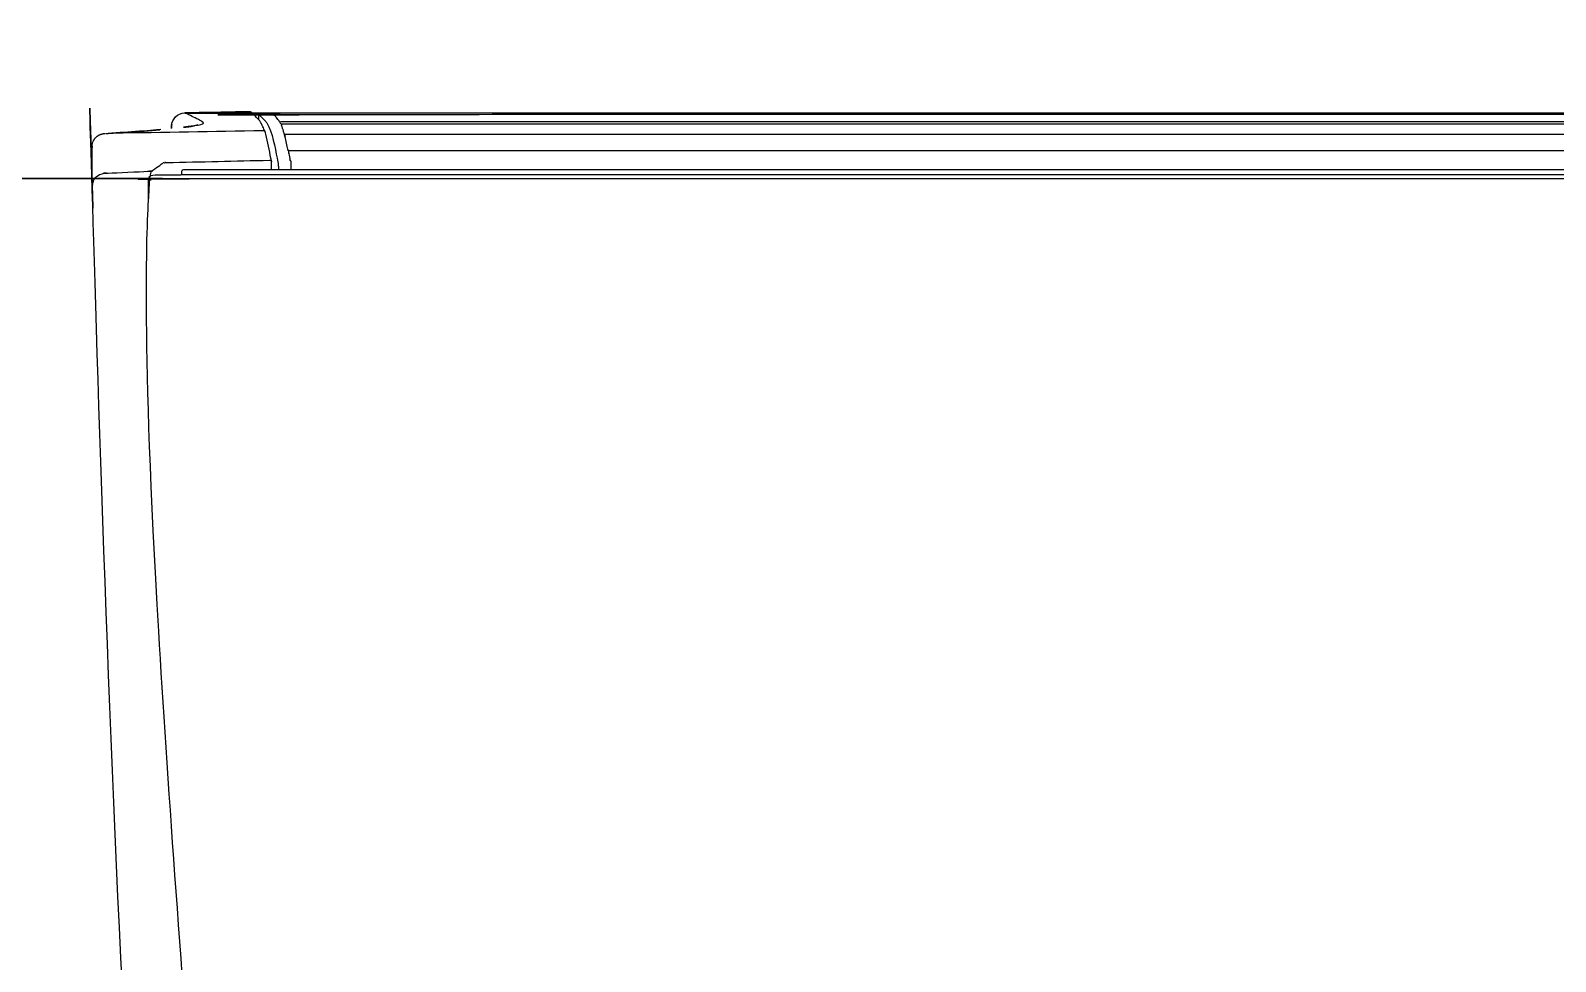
# Model space of a CAD drawing. Header units: millimetres. Extents: x 1291 to 5660, y 748 to 2981.
# Drawn here: x 2935.7 to 3165.5, y 2349.7 to 2489.9 of the extents above; entities that cross this region are included whole.
import ezdxf

# ---------------------------------------------------------------- set-up
doc = ezdxf.new("R2010")
doc.units = ezdxf.units.MM

msp = doc.modelspace()

# ---------------------------------------------------------------- linework, layer by layer
for points in [[(2956.92, 2475.16), (2956.92, 2475.16), (2956.92, 2475.55), (2956.93, 2475.59, -0.389097), (2958.88, 2477.53), (2958.89, 2477.53, 0.356468)], [(2948.24, 2474.5), (2948.86, 2474.53, 0.002753), (2953.38, 2474.84), (2953.88, 2474.88), (2953.99, 2474.89, 0.006365), (2954.76, 2474.96), (2954.66, 2474.95, -0.003089), (2953.77, 2474.88), (2953.76, 2474.88), (2953.24, 2474.84, -0.004293), (2948.57, 2474.52), (2947.92, 2474.48)], [(2974.82, 2470.35), (2974.83, 2470.34, -0.186255), (2974.91, 2470.15), (2974.91, 2468.97)]]:
    msp.add_lwpolyline(points, format="xyb")
for points in [[(2961.71, 2476.06), (2961.71, 2476.06), (2961.7, 2476.07), (2961.68, 2476.08), (2961.68, 2476.08), (2961.67, 2476.09)], [(2972.3, 2477.19), (2972.3, 2477.19)], [(2972.31, 2477.2), (2972.31, 2477.19)], [(2972.41, 2477.21), (2972.4, 2477.2), (2972.34, 2477.2), (2972.33, 2477.2)], [(2972.35, 2477.19), (2972.38, 2477.18), (2972.41, 2477.17), (2972.43, 2477.15)], [(2973.33, 2475.99), (2973.32, 2476.01), (2973.32, 2476.02)], [(2973.38, 2475.89), (2973.38, 2475.91), (2973.37, 2475.92), (2973.36, 2475.93), (2973.36, 2475.95), (2973.36, 2475.95), (2973.34, 2475.97), (2973.33, 2475.98)], [(2973.42, 2475.89), (2973.42, 2475.89)], [(2973.46, 2475.88), (2973.45, 2475.89), (2973.46, 2475.88)], [(2973.48, 2475.86), (2973.48, 2475.87), (2973.48, 2475.88), (3756.49, 2475.89), (3756.5, 2475.89)], [(2973.49, 2475.8), (2973.48, 2475.81)], [(2947.64, 2474.46), (2947.65, 2474.47)], [(2947.76, 2474.47), (2947.77, 2474.48)], [(2947.94, 2474.48), (2947.95, 2474.49), (2948.13, 2474.49), (2948.14, 2474.5)], [(2948.04, 2474.49), (2948.04, 2474.49)], [(2955.29, 2475.01), (2954.76, 2474.96), (2954.9, 2474.97)], [(2954.78, 2474.96), (2954.79, 2474.96)], [(2954.8, 2474.96), (2954.9, 2474.97), (2955.17, 2474.99)], [(2954.83, 2474.96), (2954.85, 2474.97)], [(2971, 2474.7), (2971, 2474.7), (2971, 2474.69), (2971.01, 2474.68)], [(2973.96, 2474.29), (2973.96, 2474.28)], [(3755.91, 2474.28), (2973.98, 2474.28)], [(2974.51, 2471.81), (2974.51, 2471.81)], [(3755.38, 2471.81), (3755.38, 2471.81), (2974.54, 2471.8), (2974.54, 2471.79)], [(2955.63, 2469.98), (2955.62, 2469.97)], [(2955.71, 2470), (2955.7, 2469.99), (2955.67, 2469.99), (2955.67, 2469.99)], [(2955.74, 2470), (2955.72, 2470)], [(2955.97, 2470.03), (2955.93, 2470.03), (2955.89, 2470.02)], [(2956.06, 2470.04), (2956.02, 2470.03)], [(3771.15, 2468.97), (2958.74, 2468.97)], [(2974.8, 2470.37), (2974.8, 2470.36), (2974.8, 2470.36)], [(2974.81, 2470.36), (2974.81, 2470.35)]]:
    msp.add_lwpolyline(points)
msp.add_ellipse((2952.85, 2475.37), major_axis=(8.91, 0.63), ratio=0.068073, start_param=5.843552, end_param=6.342917)
for points, weights, knots in [([(2957.39, 2256.04), (2957.32, 2256.61), (2957.26, 2257.17), (2957.19, 2257.74), (2949.47, 2326.77), (2945.39, 2396.12), (2944.96, 2465.58), (2944.96, 2465.87), (2944.96, 2466.15), (2944.96, 2466.44), (2944.96, 2466.54), (2944.97, 2466.63), (2944.98, 2466.73), (2945.11, 2467.61), (2945.77, 2468.25), (2946.63, 2468.42), (2946.73, 2468.43), (2946.83, 2468.43), (2946.92, 2468.44), (2947.15, 2468.45), (2947.39, 2468.46), (2947.62, 2468.47), (2949.49, 2468.55), (2951.35, 2468.64), (2953.22, 2468.72), (2953.46, 2468.73), (2953.69, 2468.74), (2953.92, 2468.75), (2953.98, 2468.79), (2954.04, 2468.83), (2954.09, 2468.87), (2954.53, 2469.21), (2954.98, 2469.53), (2955.44, 2469.85), (2955.49, 2469.88), (2955.55, 2469.92), (2955.6, 2469.96), (2955.61, 2469.96), (2955.61, 2469.96), (2955.61, 2469.97), (2955.61, 2469.97), (2955.61, 2469.97), (2955.61, 2469.97), (2955.62, 2469.97), (2955.62, 2469.97), (2955.62, 2469.97)], [1, 1, 1, 1, 0.999075466084, 0.999075466084, 1, 1, 1, 1, 1, 1, 1, 1, 1, 1, 1, 1, 1, 1, 1, 1, 0.999999735611, 0.999999735611, 1, 1, 1, 1, 1, 1, 1, 0.999816151451, 0.999816151451, 1, 1, 1, 1, 1, 1, 1, 1, 1, 1, 1, 1, 1], [0, 0, 0, 0, 1, 1, 1, 1.105342, 1.105342, 1.105342, 2.105342, 2.105342, 2.105342, 3.105342, 3.105342, 3.105342, 4.105342, 4.105342, 4.105342, 5.105342, 5.105342, 5.105342, 6.105342, 6.105342, 6.105342, 6.107123, 6.107123, 6.107123, 7.107123, 7.107123, 7.107123, 8.107123, 8.107123, 8.107123, 8.154094, 8.154094, 8.154094, 9.154094, 9.154094, 9.154094, 10.154094, 10.154094, 10.154094, 11.154094, 11.154094, 11.154094, 12.154094, 12.154094, 12.154094, 12.154094]), ([(3759.83, 2477.3), (3759.82, 2477.41), (3759.74, 2477.49), (3759.62, 2477.5), (3496.5, 2477.5), (3233.39, 2477.5), (2970.27, 2477.5), (2970.26, 2477.49), (2970.25, 2477.49), (2970.23, 2477.49), (2970.14, 2477.49), (2970.08, 2477.41), (2970.06, 2477.33), (2970.06, 2477.32), (2970.06, 2477.31), (2970.06, 2477.3)], [1, 0.831606212857, 0.831606212857, 1, 1, 1, 1, 1, 1, 1, 1, 1, 1, 1, 1, 1], [0, 0, 0, 0, 1.453285, 1.453285, 1.453285, 2.453285, 2.453285, 2.453285, 3.453285, 3.453285, 3.453285, 4.453285, 4.453285, 4.453285, 5.453285, 5.453285, 5.453285, 5.453285]), ([(3757.58, 2477.2), (3757.58, 2477.2), (3757.57, 2477.2), (3757.57, 2477.2), (3755.88, 2477.29), (3754.12, 2477.27), (3752.41, 2477.28), (3494.07, 2477.28), (3235.72, 2477.28), (2977.38, 2477.28), (2976.12, 2477.28), (2974.86, 2477.27), (2973.61, 2477.25), (2973.58, 2477.25), (2973.56, 2477.25), (2973.54, 2477.25), (2973.52, 2477.25), (2973.5, 2477.25), (2973.48, 2477.25), (2973.45, 2477.24), (2973.43, 2477.24), (2973.41, 2477.24), (2973.14, 2477.24), (2972.88, 2477.23), (2972.61, 2477.22), (2972.6, 2477.22), (2972.6, 2477.22), (2972.59, 2477.22), (2972.59, 2477.22), (2972.58, 2477.21), (2972.57, 2477.21), (2972.57, 2477.21), (2972.56, 2477.21), (2972.56, 2477.21), (2972.5, 2477.22), (2972.5, 2477.21), (2972.45, 2477.21)], [1, 1, 1, 1, 1, 1, 1, 1, 1, 1, 0.99997132521, 0.99997132521, 1, 1, 1, 1, 1, 1, 1, 1, 1, 1, 1, 1, 1, 1, 1, 1, 1, 1, 1, 1, 1, 1, 1, 1, 1], [0, 0, 0, 0, 1, 1, 1, 2, 2, 2, 3, 3, 3, 3.01855, 3.01855, 3.01855, 4.01855, 4.01855, 4.01855, 5.01855, 5.01855, 5.01855, 6.01855, 6.01855, 6.01855, 7.01855, 7.01855, 7.01855, 8.01855, 8.01855, 8.01855, 9.01855, 9.01855, 9.01855, 10.01855, 10.01855, 10.01855, 11.01855, 11.01855, 11.01855, 11.01855]), ([(2959.29, 2475.42), (2959.39, 2475.43), (2959.5, 2475.45), (2959.6, 2475.46), (2959.61, 2475.46), (2959.62, 2475.47), (2959.64, 2475.47), (2959.67, 2475.47), (2959.71, 2475.48), (2959.74, 2475.49), (2959.78, 2475.49), (2959.82, 2475.49), (2959.86, 2475.5), (2960.17, 2475.56), (2960.49, 2475.63), (2960.8, 2475.7), (2960.78, 2475.69), (2960.75, 2475.69), (2960.73, 2475.68), (2960.37, 2475.6), (2960, 2475.53), (2959.64, 2475.47), (2959.62, 2475.47), (2959.61, 2475.47), (2959.59, 2475.48), (2959.52, 2475.47), (2959.45, 2475.46), (2959.39, 2475.45), (2959.35, 2475.44), (2959.32, 2475.43), (2959.29, 2475.42), (2959.27, 2475.42), (2959.26, 2475.42), (2959.25, 2475.41), (2959.17, 2475.41), (2959.1, 2475.4), (2959.02, 2475.4), (2958.91, 2475.39), (2958.8, 2475.37), (2958.7, 2475.36), (2957.56, 2475.22), (2956.43, 2475.1), (2955.29, 2475.01), (2956.56, 2475.11), (2957.82, 2475.24), (2959.09, 2475.4)], [1, 1, 1, 1, 1, 1, 1, 1, 1, 1, 1, 1, 1, 0.999814064573, 0.999814064573, 1, 1, 1, 1, 0.999756717055, 0.999756717055, 1, 1, 1, 1, 1, 1, 1, 1, 1, 1, 1, 1, 1, 1, 1, 1, 1, 1, 1, 0.999877633396, 0.999877633396, 1, 0.999823752665, 0.999823752665, 1], [0, 0, 0, 0, 1, 1, 1, 2, 2, 2, 3, 3, 3, 4, 4, 4, 4.047237, 4.047237, 4.047237, 5.047237, 5.047237, 5.047237, 5.10127, 5.10127, 5.10127, 6.10127, 6.10127, 6.10127, 7.10127, 7.10127, 7.10127, 8.10127, 8.10127, 8.10127, 9.10127, 9.10127, 9.10127, 10.10127, 10.10127, 10.10127, 11.10127, 11.10127, 11.10127, 11.13959, 11.13959, 11.13959, 11.18558, 11.18558, 11.18558, 11.18558]), ([(2974.51, 2471.81), (2974.51, 2471.82), (2974.51, 2471.82), (2974.51, 2471.82), (2974.49, 2471.9), (2974.47, 2471.98), (2974.45, 2472.07), (2974.33, 2472.66), (2974.2, 2473.25), (2974.05, 2473.84), (2974.03, 2473.91), (2974.02, 2473.97), (2974, 2474.03), (2974, 2474.04), (2974, 2474.05), (2974, 2474.05), (2973.99, 2474.06), (2973.99, 2474.06), (2973.99, 2474.06), (2973.99, 2474.07), (2973.99, 2474.08), (2973.99, 2474.09), (2973.99, 2474.09), (2973.98, 2474.09), (2973.98, 2474.09), (2973.99, 2474.07), (2973.99, 2474.05), (2974, 2474.03), (2973.98, 2474.1), (2973.96, 2474.17), (2973.95, 2474.24), (2973.82, 2474.65), (2973.7, 2475.13), (2973.54, 2475.52), (2973.52, 2475.56), (2973.51, 2475.6), (2973.49, 2475.64)], [1, 1, 1, 1, 1, 1, 1, 0.999867352897, 0.999867352897, 1, 1, 1, 1, 1, 1, 1, 1, 1, 1, 1, 1, 1, 1, 1, 1, 1, 1, 1, 1, 1, 1, 1, 1, 1, 1, 1, 1], [0, 0, 0, 0, 1, 1, 1, 2, 2, 2, 2.039898, 2.039898, 2.039898, 3.039898, 3.039898, 3.039898, 4.039898, 4.039898, 4.039898, 5.039898, 5.039898, 5.039898, 6.039898, 6.039898, 6.039898, 7.039898, 7.039898, 7.039898, 8.039898, 8.039898, 8.039898, 9.039898, 9.039898, 9.039898, 10.039898, 10.039898, 10.039898, 11.039898, 11.039898, 11.039898, 11.039898]), ([(2944.96, 2466.44), (2944.94, 2468.44), (2944.94, 2470.45), (2944.93, 2472.45), (2944.93, 2472.46), (2944.93, 2472.47), (2944.94, 2472.48), (2944.96, 2473.58), (2945.81, 2474.37), (2946.88, 2474.42)], [1, 0.999999065356, 0.999999065356, 1, 1, 1, 1, 1, 1, 1], [0, 0, 0, 0, 0.003349, 0.003349, 0.003349, 1.003349, 1.003349, 1.003349, 2.003349, 2.003349, 2.003349, 2.003349]), ([(2965.87, 2256.74), (2965.87, 2256.74), (2965.87, 2256.74), (2965.86, 2256.74), (2965.86, 2256.75), (2965.86, 2256.75), (2965.86, 2256.75), (2965.78, 2257.47), (2965.7, 2258.19), (2965.62, 2258.91), (2957.98, 2327.24), (2953.92, 2395.87), (2953.47, 2464.63), (2953.46, 2464.95), (2953.46, 2465.28), (2953.46, 2465.6), (2953.46, 2466.21), (2953.46, 2466.82), (2953.45, 2467.44), (2953.45, 2467.45), (2953.45, 2467.46), (2953.45, 2467.47), (2953.51, 2467.59), (2953.58, 2467.64), (2953.71, 2467.65), (3227.87, 2467.65), (3502.02, 2467.65), (3776.18, 2467.65), (3776.29, 2467.64), (3776.41, 2467.59), (3776.43, 2467.47), (3776.43, 2467.47), (3776.43, 2467.47), (3776.44, 2467.47)], [1, 1, 1, 1, 1, 1, 1, 1, 1, 1, 0.999087049703, 0.999087049703, 1, 1, 1, 1, 1, 1, 1, 1, 1, 1, 1, 1, 1, 1, 1, 1, 1, 1, 1, 1, 1, 1], [0, 0, 0, 0, 1, 1, 1, 2, 2, 2, 3, 3, 3, 3.10468, 3.10468, 3.10468, 4.10468, 4.10468, 4.10468, 5.10468, 5.10468, 5.10468, 6.10468, 6.10468, 6.10468, 7.10468, 7.10468, 7.10468, 8.10468, 8.10468, 8.10468, 9.10468, 9.10468, 9.10468, 10.10468, 10.10468, 10.10468, 10.10468]), ([(2974.54, 2471.79), (2974.55, 2471.76), (2974.55, 2471.76), (2974.55, 2471.73), (2974.55, 2471.73), (2974.55, 2471.72), (2974.55, 2471.72), (2974.55, 2471.71), (2974.55, 2471.7), (2974.55, 2471.7), (2974.56, 2471.64), (2974.56, 2471.62), (2974.56, 2471.56), (2974.56, 2471.55), (2974.56, 2471.54), (2974.56, 2471.53), (2974.56, 2471.53), (2974.56, 2471.52), (2974.56, 2471.51), (2974.57, 2471.48), (2974.58, 2471.44), (2974.59, 2471.4), (2974.64, 2471.1), (2974.7, 2470.8), (2974.76, 2470.5), (2974.77, 2470.46), (2974.77, 2470.42), (2974.78, 2470.38), (2974.78, 2470.37), (2974.78, 2470.37), (2974.78, 2470.37)], [1, 1, 1, 1, 1, 1, 1, 1, 1, 1, 1, 1, 1, 1, 1, 1, 1, 1, 1, 1, 1, 1, 0.999961898573, 0.999961898573, 1, 1, 1, 1, 1, 1, 1], [0, 0, 0, 0, 1, 1, 1, 2, 2, 2, 3, 3, 3, 4, 4, 4, 5, 5, 5, 6, 6, 6, 7, 7, 7, 7.021383, 7.021383, 7.021383, 8.021383, 8.021383, 8.021383, 9.021383, 9.021383, 9.021383, 9.021383])]:
    msp.add_rational_spline(points, weights, degree=3, knots=knots)
for points, knots in [([(2956.95, 2475.82), (2956.94, 2475.73), (2956.93, 2475.64), (2956.92, 2475.55), (2956.92, 2475.54), (2956.92, 2475.53), (2956.92, 2475.52), (2956.92, 2475.42), (2956.92, 2475.31), (2956.92, 2475.21)], [0, 0, 0, 0, 1, 1, 1, 2, 2, 2, 3, 3, 3, 3]), ([(2970.99, 2474.72), (2970.99, 2474.72), (2970.99, 2474.72), (2970.99, 2474.72), (2970.99, 2474.73), (2970.99, 2474.73), (2970.98, 2474.74), (2970.96, 2474.82), (2970.95, 2474.8), (2970.93, 2474.86), (2970.93, 2474.87), (2970.92, 2474.88), (2970.92, 2474.88), (2970.92, 2474.89), (2970.92, 2474.89), (2970.91, 2474.9), (2970.89, 2474.94), (2970.89, 2474.97), (2970.86, 2475.02), (2970.86, 2475.03), (2970.86, 2475.03), (2970.85, 2475.04), (2970.85, 2475.05), (2970.85, 2475.05), (2970.85, 2475.06), (2970.84, 2475.07), (2970.83, 2475.09), (2970.83, 2475.1), (2970.78, 2475.21), (2970.73, 2475.33), (2970.68, 2475.44), (2970.67, 2475.45), (2970.66, 2475.47), (2970.66, 2475.48), (2970.65, 2475.5), (2970.64, 2475.52), (2970.63, 2475.54), (2970.57, 2475.68), (2970.47, 2475.85), (2970.4, 2475.99), (2970.39, 2476.01), (2970.38, 2476.03), (2970.37, 2476.05), (2970.36, 2476.07), (2970.35, 2476.09), (2970.34, 2476.11), (2970.28, 2476.23), (2970.15, 2476.4), (2970.06, 2476.5), (2970.05, 2476.51), (2970.04, 2476.53), (2970.02, 2476.54), (2969.99, 2476.58), (2969.96, 2476.61), (2969.92, 2476.65), (2969.65, 2476.93), (2969.37, 2477.19), (2969.11, 2477.48), (2969.07, 2477.51), (2969.04, 2477.54), (2969, 2477.58), (2969, 2477.58), (2968.99, 2477.59), (2968.98, 2477.6), (2968.93, 2477.64), (2968.87, 2477.66), (2968.81, 2477.67), (2968.8, 2477.67), (2968.79, 2477.67), (2968.78, 2477.67), (2968.42, 2477.7), (2968.05, 2477.68), (2967.69, 2477.69), (2967.67, 2477.69), (2967.65, 2477.69), (2967.63, 2477.69), (2964.73, 2477.63), (2961.83, 2477.58), (2958.93, 2477.53), (2958.96, 2477.51), (2959, 2477.49), (2959.03, 2477.48)], [0, 0, 0, 0, 1, 1, 1, 2, 2, 2, 3, 3, 3, 4, 4, 4, 5, 5, 5, 6, 6, 6, 7, 7, 7, 8, 8, 8, 9, 9, 9, 10, 10, 10, 11, 11, 11, 12, 12, 12, 13, 13, 13, 14, 14, 14, 15, 15, 15, 16, 16, 16, 17, 17, 17, 18, 18, 18, 19, 19, 19, 20, 20, 20, 21, 21, 21, 22, 22, 22, 23, 23, 23, 24, 24, 24, 25, 25, 25, 26, 26, 26, 27, 27, 27, 27]), ([(2959.39, 2475.45), (2959.38, 2475.44), (2959.37, 2475.44), (2959.36, 2475.44), (2959.24, 2475.43), (2959.18, 2475.41), (2959.06, 2475.4), (2959.05, 2475.4), (2959.04, 2475.4), (2959.02, 2475.4), (2959.03, 2475.4), (2959.04, 2475.4), (2959.05, 2475.4), (2959.11, 2475.41), (2959.17, 2475.41), (2959.23, 2475.41), (2959.24, 2475.41), (2959.24, 2475.41), (2959.25, 2475.41)], [0, 0, 0, 0, 1, 1, 1, 2, 2, 2, 3, 3, 3, 4, 4, 4, 5, 5, 5, 6, 6, 6, 6]), ([(2961.66, 2476.1), (2961.66, 2476.1), (2961.66, 2476.1), (2961.65, 2476.1), (2961.64, 2476.11), (2961.62, 2476.13), (2961.61, 2476.14), (2961.61, 2476.14), (2961.61, 2476.14), (2961.61, 2476.14), (2961.6, 2476.14), (2961.6, 2476.15), (2961.59, 2476.15), (2961.58, 2476.16), (2961.57, 2476.18), (2961.55, 2476.19), (2961.55, 2476.19), (2961.54, 2476.19), (2961.54, 2476.2), (2961.53, 2476.2), (2961.53, 2476.2), (2961.52, 2476.21), (2961.52, 2476.21), (2961.51, 2476.21), (2961.5, 2476.22), (2961.39, 2476.31), (2961.26, 2476.38), (2961.15, 2476.45), (2961.13, 2476.45), (2961.12, 2476.46), (2961.11, 2476.47), (2961.1, 2476.47), (2961.09, 2476.48), (2961.09, 2476.49), (2961.05, 2476.5), (2961.01, 2476.52), (2960.97, 2476.53), (2960.33, 2476.85), (2959.68, 2477.16), (2959.03, 2477.48)], [0, 0, 0, 0, 1, 1, 1, 2, 2, 2, 3, 3, 3, 4, 4, 4, 5, 5, 5, 6, 6, 6, 7, 7, 7, 8, 8, 8, 9, 9, 9, 10, 10, 10, 11, 11, 11, 12, 12, 12, 13, 13, 13, 13]), ([(2970.05, 2476.51), (2970.05, 2476.77), (2970.06, 2477.03), (2970.06, 2477.3), (2970.41, 2476.95), (2970.76, 2476.6), (2971.11, 2476.25), (2971.17, 2476.17), (2971.23, 2476.09), (2971.3, 2476.01), (2972.13, 2474.61), (2972.5, 2472.27), (2972.82, 2470.69), (2972.89, 2470.33), (2972.95, 2469.97), (2973.01, 2469.61), (2973.02, 2469.4), (2973.02, 2469.18), (2973.03, 2468.97)], [0, 0, 0, 0, 1, 1, 1, 2, 2, 2, 3, 3, 3, 4, 4, 4, 5, 5, 5, 6, 6, 6, 6]), ([(2973.29, 2476.06), (2973.29, 2476.07), (2973.28, 2476.08), (2973.28, 2476.09), (2973.23, 2476.18), (2973.2, 2476.23), (2973.14, 2476.31), (2973.13, 2476.32), (2973.13, 2476.32), (2973.12, 2476.33), (2973.1, 2476.36), (2973.08, 2476.38), (2973.06, 2476.41), (2972.9, 2476.6), (2972.76, 2476.8), (2972.6, 2477), (2972.58, 2477.02), (2972.56, 2477.05), (2972.54, 2477.07), (2972.53, 2477.08), (2972.53, 2477.09), (2972.52, 2477.09), (2972.51, 2477.1), (2972.51, 2477.11), (2972.5, 2477.11), (2972.49, 2477.12), (2972.49, 2477.12), (2972.48, 2477.13), (2972.47, 2477.13), (2972.46, 2477.14), (2972.45, 2477.14)], [0, 0, 0, 0, 1, 1, 1, 2, 2, 2, 3, 3, 3, 4, 4, 4, 5, 5, 5, 6, 6, 6, 7, 7, 7, 8, 8, 8, 9, 9, 9, 10, 10, 10, 10]), ([(3756.53, 2475.94), (3756.53, 2475.94), (3756.54, 2475.94), (3756.54, 2475.95), (3756.54, 2475.96), (3756.54, 2475.98), (3756.54, 2475.99), (3756.54, 2476.04), (3756.55, 2476.03), (3756.55, 2476.09), (3756.55, 2476.09), (3756.55, 2476.09), (3756.55, 2476.1), (3756.55, 2476.1), (3756.55, 2476.1), (3756.55, 2476.11), (3756.55, 2476.18), (3756.56, 2476.14), (3756.56, 2476.18), (3756.56, 2476.18), (3756.56, 2476.18), (3756.56, 2476.19), (3756.56, 2476.19), (3756.57, 2476.19), (3756.57, 2476.19), (3495.49, 2476.19), (3234.41, 2476.19), (2973.33, 2476.19)], [0, 0, 0, 0, 1, 1, 1, 2, 2, 2, 3, 3, 3, 4, 4, 4, 5, 5, 5, 6, 6, 6, 7, 7, 7, 8, 8, 8, 9, 9, 9, 9]), ([(2973.49, 2475.79), (2973.49, 2475.74), (2973.5, 2475.72), (2973.49, 2475.67), (2973.5, 2475.66), (2973.5, 2475.66), (2973.5, 2475.66), (2973.5, 2475.65), (2973.5, 2475.64), (2973.5, 2475.64)], [0, 0, 0, 0, 1, 1, 1, 2, 2, 2, 3, 3, 3, 3]), ([(2946.94, 2474.42), (2946.94, 2474.42), (2946.95, 2474.42), (2946.96, 2474.42), (2946.96, 2474.42), (2946.97, 2474.42), (2946.98, 2474.42), (2947.02, 2474.43), (2947.13, 2474.42), (2947.16, 2474.43), (2947.16, 2474.44), (2947.17, 2474.44), (2947.17, 2474.44), (2947.18, 2474.44), (2947.19, 2474.44), (2947.19, 2474.44), (2947.26, 2474.44), (2947.31, 2474.44), (2947.37, 2474.44), (2947.38, 2474.44), (2947.38, 2474.45), (2947.39, 2474.45), (2947.41, 2474.45), (2947.42, 2474.45), (2947.44, 2474.45), (2947.46, 2474.46), (2947.54, 2474.45), (2947.58, 2474.46), (2947.66, 2474.47), (2947.74, 2474.47), (2947.82, 2474.48), (2947.86, 2474.48), (2947.88, 2474.48), (2947.92, 2474.48)], [0, 0, 0, 0, 1, 1, 1, 2, 2, 2, 3, 3, 3, 4, 4, 4, 5, 5, 5, 6, 6, 6, 7, 7, 7, 8, 8, 8, 9, 9, 9, 10, 10, 10, 11, 11, 11, 11]), ([(2948.16, 2474.5), (2948.18, 2474.5), (2948.19, 2474.5), (2948.21, 2474.5), (2948.22, 2474.5), (2948.23, 2474.5), (2948.24, 2474.5), (2955.73, 2474.63), (2963.22, 2474.76), (2970.72, 2474.89), (2970.73, 2474.89), (2970.73, 2474.89), (2970.74, 2474.89), (2970.75, 2474.89), (2970.76, 2474.88), (2970.76, 2474.88), (2970.81, 2474.87), (2970.88, 2474.86), (2970.91, 2474.82), (2970.92, 2474.81), (2970.93, 2474.8), (2970.94, 2474.79), (2970.94, 2474.79), (2970.94, 2474.79), (2970.94, 2474.79), (2970.95, 2474.79), (2970.95, 2474.79), (2970.96, 2474.78), (2970.96, 2474.77), (2970.97, 2474.77), (2970.97, 2474.76), (2970.97, 2474.75), (2970.97, 2474.75), (2970.97, 2474.75), (2970.98, 2474.75), (2970.98, 2474.74), (2970.98, 2474.74), (2970.98, 2474.74), (2970.99, 2474.73), (2970.99, 2474.73)], [0, 0, 0, 0, 1, 1, 1, 2, 2, 2, 3, 3, 3, 4, 4, 4, 5, 5, 5, 6, 6, 6, 7, 7, 7, 8, 8, 8, 9, 9, 9, 10, 10, 10, 11, 11, 11, 12, 12, 12, 13, 13, 13, 13]), ([(2955.82, 2470.01), (2955.84, 2470.01), (2955.85, 2470.02), (2955.86, 2470.02), (2955.96, 2470.03), (2956.06, 2470.03), (2956.15, 2470.04), (2956.17, 2470.04), (2956.18, 2470.04), (2956.2, 2470.04), (2961.36, 2470.16), (2966.52, 2470.28), (2971.69, 2470.4), (2971.7, 2470.4), (2971.71, 2470.4), (2971.72, 2470.4), (2971.84, 2470.39), (2971.94, 2470.3), (2971.98, 2470.2), (2971.98, 2470.18), (2971.98, 2470.17), (2971.99, 2470.16), (2971.95, 2470.34), (2971.92, 2470.53), (2971.89, 2470.71), (2971.67, 2471.93), (2971.44, 2473.14), (2971.11, 2474.33), (2971.07, 2474.44), (2971.04, 2474.56), (2971.01, 2474.67)], [0, 0, 0, 0, 1, 1, 1, 2, 2, 2, 3, 3, 3, 4, 4, 4, 5, 5, 5, 6, 6, 6, 7, 7, 7, 8, 8, 8, 9, 9, 9, 10, 10, 10, 10]), ([(2973.99, 2474.28), (2973.99, 2474.28), (2973.99, 2474.28), (2973.99, 2474.28), (2973.99, 2474.19), (2974.01, 2474.11), (2974.01, 2474.02), (2974.01, 2474.02), (2974.01, 2474.01), (2974.01, 2474.01)], [0, 0, 0, 0, 1, 1, 1, 2, 2, 2, 3, 3, 3, 3]), ([(2953.73, 2467.99), (2953.73, 2468), (2953.73, 2468.01), (2953.73, 2468.02), (2953.75, 2468.16), (2953.81, 2468.65), (2953.91, 2468.73), (2953.92, 2468.74), (2953.92, 2468.74), (2953.92, 2468.75)], [0, 0, 0, 0, 1, 1, 1, 2, 2, 2, 3, 3, 3, 3]), ([(2958.74, 2468.97), (2958.73, 2468.97), (2958.71, 2468.97), (2958.7, 2468.97), (2958.57, 2468.94), (2958.48, 2468.86), (2958.45, 2468.73), (2958.44, 2468.71), (2958.44, 2468.69), (2958.44, 2468.68), (2958.44, 2468.66), (2958.44, 2468.65), (2958.44, 2468.63), (2958.43, 2468.49), (2958.43, 2468.36), (2958.43, 2468.22), (2958.43, 2468.21), (2958.43, 2468.19), (2958.43, 2468.18)], [0, 0, 0, 0, 1, 1, 1, 2, 2, 2, 3, 3, 3, 4, 4, 4, 5, 5, 5, 6, 6, 6, 6]), ([(2972, 2468.97), (2972, 2469.01), (2972, 2469.04), (2972, 2469.08), (2972, 2469.39), (2971.99, 2469.69), (2971.99, 2469.99), (2971.99, 2470.05), (2971.99, 2470.1), (2971.99, 2470.16)], [0, 0, 0, 0, 1, 1, 1, 2, 2, 2, 3, 3, 3, 3]), ([(3771.79, 2468.15), (3771.63, 2468.15), (3771.47, 2468.19), (3771.32, 2468.19), (3771.31, 2468.2), (3771.29, 2468.2), (3771.28, 2468.2), (3500.41, 2468.2), (3229.53, 2468.2), (2958.66, 2468.2), (2958.65, 2468.2), (2958.63, 2468.2), (2958.62, 2468.2)], [0, 0, 0, 0, 1, 1, 1, 2, 2, 2, 3, 3, 3, 4, 4, 4, 4]), ([(2958.61, 2468.2), (2958.6, 2468.2), (2958.58, 2468.2), (2958.57, 2468.19), (2958.41, 2468.19), (2958.26, 2468.14), (2958.1, 2468.15), (2956.88, 2468.15), (2955.67, 2468.15), (2954.45, 2468.15), (2954.45, 2468.14), (2954.45, 2468.14), (2954.45, 2468.13)], [0, 0, 0, 0, 1, 1, 1, 2, 2, 2, 3, 3, 3, 4, 4, 4, 4])]:
    msp.add_open_spline(points, degree=3, knots=knots)
for points in [[(2959.41, 2475.45), (2959.48, 2475.47), (2959.55, 2475.46), (2959.61, 2475.47)], [(2953.77, 2474.88), (2953.8, 2474.88), (2953.83, 2474.88), (2953.87, 2474.88)], [(2954.44, 2468.15), (2953.99, 2468.14), (2953.48, 2468.04), (2953.45, 2467.49)]]:
    msp.add_open_spline(points, degree=3)

doc.saveas('drawing.dxf')
